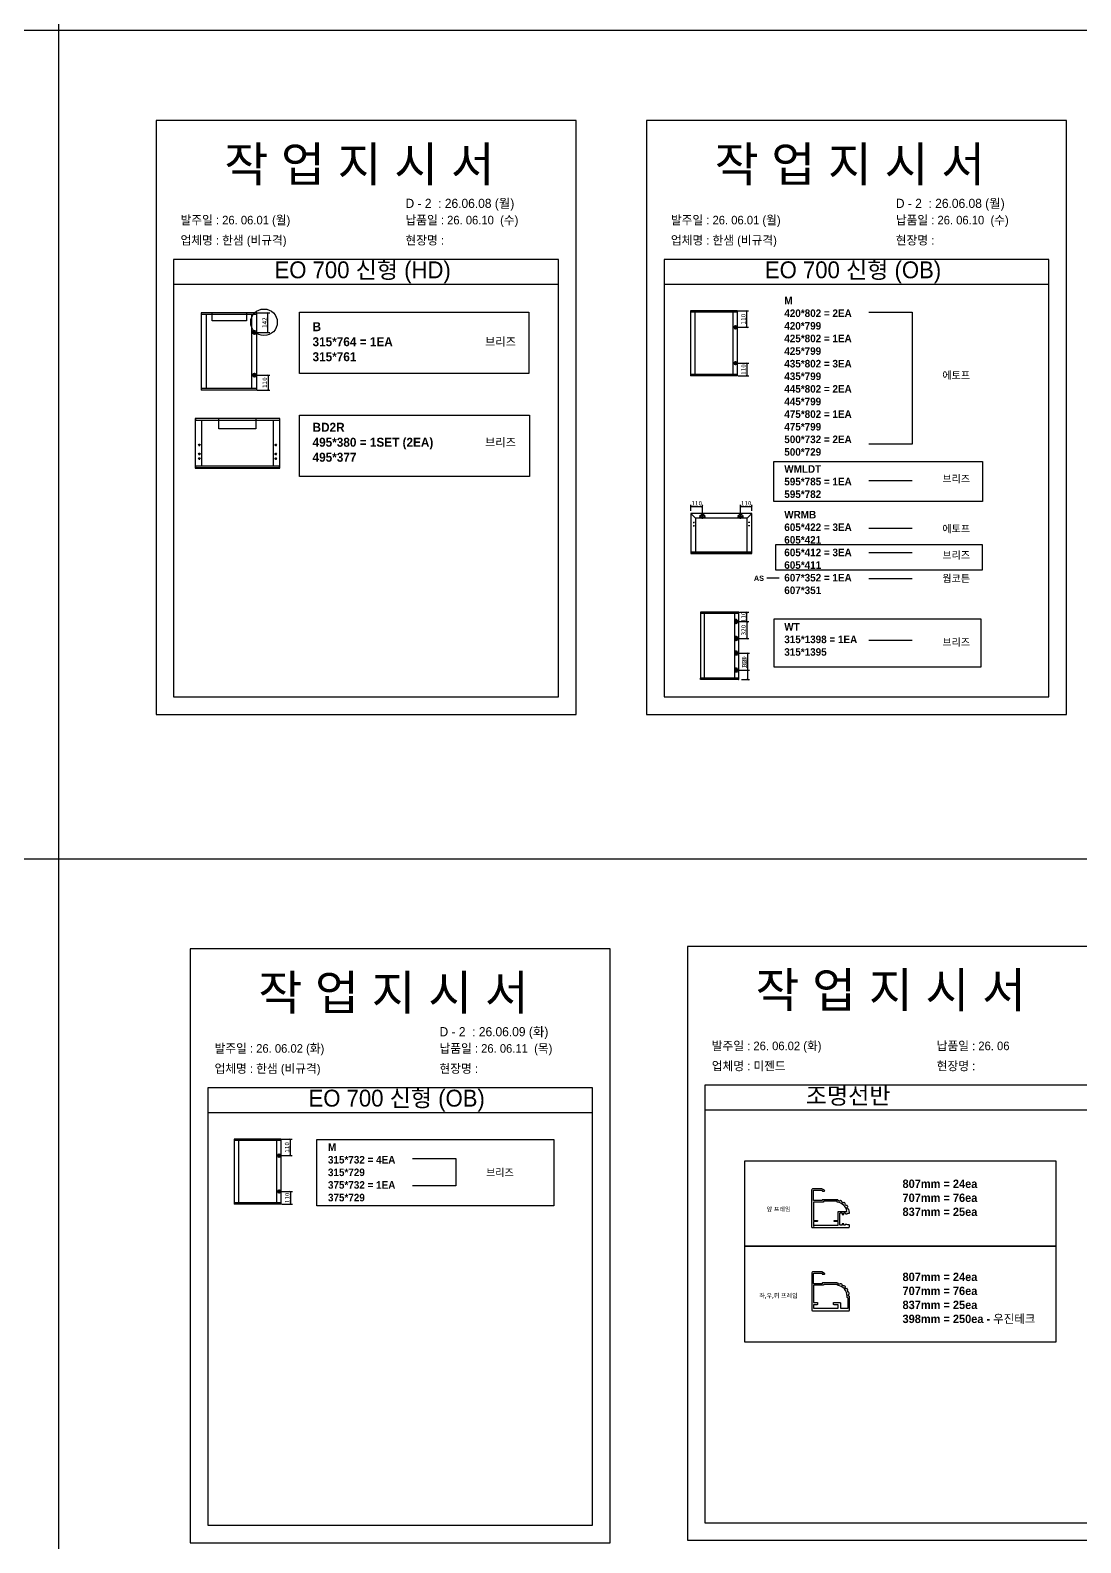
# Model space of a CAD drawing. Header units: millimetres. Extents: x -44117 to 256353, y -2095463 to 65325.
# Drawn here: x 110143 to 115930, y -982800 to -974466 of the extents above; entities that cross this region are included whole.
import ezdxf

# ---------------------------------------------------------------- set-up
doc = ezdxf.new("R2010")
doc.units = ezdxf.units.MM
doc.header["$LTSCALE"] = 10
doc.layers.add('Layer1', color=7, linetype='Continuous', lineweight=70)
doc.styles.add('MtX_Gulim', font='')
doc.styles.get('MtX_Gulim').set_extended_font_data('Gulim', bold=True)
doc.dimstyles.new('ISO-25', dxfattribs={"dimtxt": 2.5, "dimasz": 2.5, "dimexe": 1, "dimexo": 1, "dimtad": 1, "dimtxsty": 'Standard', "dimblk": 'ARCHTICK', "dimcen": 2.5, "dimadec": 0, "dimazin": 0, "dimtfac": 1, "dimtmove": 0, "dimatfit": 3, "dimfxl": 0, "dimarcsym": 0})

# ---------------------------------------------------------------- blocks, each defined once
blk = doc.blocks.new('_ArchTick')
at = {"color": 0, "linetype": 'ByBlock', "const_width": 0.15}
blk.add_lwpolyline([(-0.5, -0.5), (0.5, 0.5)], dxfattribs=at)
blk = doc.blocks.new('*D6670')
at = {"color": 0, "lineweight": -2}
for p, q in [((111392.7, -976022.8), (111462, -976022.8)), ((111452, -976131.1), (111452, -976022.8)), ((111392.7, -976131.1), (111462, -976131.1))]:
    blk.add_line(p, q, dxfattribs=at)
at = {"layer": 'Defpoints', "color": 0}
for p in [(111377.7, -976022.8), (111452, -976022.8), (111377.7, -976131.1)]:
    blk.add_point(p, dxfattribs=at)
at = {"color": 0, "lineweight": -2, "xscale": 10, "yscale": 10, "zscale": 10}
for p, rotation in [((111452, -976022.8), 90), ((111452, -976131.1), 270)]:
    blk.add_blockref('_ArchTick', p, dxfattribs=dict(at, rotation=rotation))
at = {"color": 0, "insert": (111433.2, -976077), "char_height": 25, "attachment_point": 5, "rotation": 90}
blk.add_mtext('142', dxfattribs=at)
blk = doc.blocks.new('*D6671')
at = {"color": 0, "lineweight": -2}
for p, q in [((111392.7, -976366), (111463.2, -976366)), ((111453.2, -976366), (111453.2, -976449.3)), ((111392.7, -976449.3), (111463.2, -976449.3))]:
    blk.add_line(p, q, dxfattribs=at)
at = {"layer": 'Defpoints', "color": 0}
for p in [(111377.7, -976366), (111377.7, -976449.3), (111453.2, -976449.3)]:
    blk.add_point(p, dxfattribs=at)
at = {"color": 0, "lineweight": -2, "xscale": 10, "yscale": 10, "zscale": 10}
for p, rotation in [((111453.2, -976366), 90), ((111453.2, -976449.3), 270)]:
    blk.add_blockref('_ArchTick', p, dxfattribs=dict(at, rotation=rotation))
at = {"color": 0, "insert": (111434.4, -976407.6), "char_height": 25, "attachment_point": 5, "rotation": 90}
blk.add_mtext('110', dxfattribs=at)
blk = doc.blocks.new('*D6672')
at = {"color": 0, "lineweight": -2}
for p, q in [((114042.7, -976011.9), (114100.1, -976011.9)), ((114090.1, -976103), (114090.1, -976011.9)), ((114042.7, -976103), (114100.1, -976103))]:
    blk.add_line(p, q, dxfattribs=at)
at = {"layer": 'Defpoints', "color": 0}
for p in [(114027.7, -976011.9), (114090.1, -976011.9), (114027.7, -976103)]:
    blk.add_point(p, dxfattribs=at)
at = {"color": 0, "lineweight": -2, "xscale": 10, "yscale": 10, "zscale": 10}
for p, rotation in [((114090.1, -976011.9), 90), ((114090.1, -976103), 270)]:
    blk.add_blockref('_ArchTick', p, dxfattribs=dict(at, rotation=rotation))
at = {"color": 0, "insert": (114071.3, -976057.4), "char_height": 25, "attachment_point": 5, "rotation": 90}
blk.add_mtext('110', dxfattribs=at)
blk = doc.blocks.new('*D6673')
at = {"color": 0, "lineweight": -2}
for p, q in [((114042.7, -976300.4), (114101.1, -976300.4)), ((114091.1, -976300.4), (114091.1, -976370.4)), ((114042.7, -976370.4), (114101.1, -976370.4))]:
    blk.add_line(p, q, dxfattribs=at)
at = {"layer": 'Defpoints', "color": 0}
for p in [(114027.7, -976300.4), (114027.7, -976370.4), (114091.1, -976370.4)]:
    blk.add_point(p, dxfattribs=at)
at = {"color": 0, "lineweight": -2, "xscale": 10, "yscale": 10, "zscale": 10}
for p, rotation in [((114091.1, -976300.4), 90), ((114091.1, -976370.4), 270)]:
    blk.add_blockref('_ArchTick', p, dxfattribs=dict(at, rotation=rotation))
at = {"color": 0, "insert": (114072.3, -976335.4), "char_height": 25, "attachment_point": 5, "rotation": 90}
blk.add_mtext('110', dxfattribs=at)
blk = doc.blocks.new('*D6674')
at = {"color": 0, "lineweight": -2}
for p, q in [((113782.8, -977114.5), (113782.8, -977081)), ((113782.8, -977091), (113845.6, -977091)), ((113845.6, -977126.9), (113845.6, -977081))]:
    blk.add_line(p, q, dxfattribs=at)
at = {"layer": 'Defpoints', "color": 0}
for p in [(113845.6, -977091), (113782.8, -977129.5), (113845.6, -977141.9)]:
    blk.add_point(p, dxfattribs=at)
at = {"color": 0, "lineweight": -2, "xscale": 10, "yscale": 10, "zscale": 10, "rotation": 180}
blk.add_blockref('_ArchTick', (113782.8, -977091), dxfattribs=at)
at = {"color": 0, "lineweight": -2, "xscale": 10, "yscale": 10, "zscale": 10}
blk.add_blockref('_ArchTick', (113845.6, -977091), dxfattribs=at)
at = {"color": 0, "insert": (113814.2, -977072.2), "char_height": 25, "attachment_point": 5}
blk.add_mtext('110', dxfattribs=at)
blk = doc.blocks.new('*D6675')
at = {"color": 0, "lineweight": -2}
for p, q in [((114055.6, -977126.9), (114055.6, -977081)), ((114055.6, -977091), (114118.4, -977091)), ((114118.4, -977114.5), (114118.4, -977081))]:
    blk.add_line(p, q, dxfattribs=at)
at = {"layer": 'Defpoints', "color": 0}
for p in [(114118.4, -977091), (114055.6, -977141.9), (114118.4, -977129.5)]:
    blk.add_point(p, dxfattribs=at)
at = {"color": 0, "lineweight": -2, "xscale": 10, "yscale": 10, "zscale": 10, "rotation": 180}
blk.add_blockref('_ArchTick', (114055.6, -977091), dxfattribs=at)
at = {"color": 0, "lineweight": -2, "xscale": 10, "yscale": 10, "zscale": 10}
blk.add_blockref('_ArchTick', (114118.4, -977091), dxfattribs=at)
at = {"color": 0, "insert": (114087, -977072.2), "char_height": 25, "attachment_point": 5}
blk.add_mtext('110', dxfattribs=at)
blk = doc.blocks.new('*D6676')
at = {"color": 0, "lineweight": -2}
for p, q in [((114050.2, -977672.8), (114101.2, -977672.8)), ((114091.2, -977724.3), (114091.2, -977672.8)), ((114050.2, -977724.3), (114101.2, -977724.3))]:
    blk.add_line(p, q, dxfattribs=at)
at = {"layer": 'Defpoints', "color": 0}
for p in [(114035.2, -977672.8), (114091.2, -977672.8), (114035.2, -977724.3)]:
    blk.add_point(p, dxfattribs=at)
at = {"color": 0, "lineweight": -2, "xscale": 10, "yscale": 10, "zscale": 10}
for p, rotation in [((114091.2, -977672.8), 90), ((114091.2, -977724.3), 270)]:
    blk.add_blockref('_ArchTick', p, dxfattribs=dict(at, rotation=rotation))
at = {"color": 0, "insert": (114072.4, -977698.5), "char_height": 25, "attachment_point": 5, "rotation": 90}
blk.add_mtext('110', dxfattribs=at)
blk = doc.blocks.new('*D6677')
at = {"color": 0, "lineweight": -2}
for p, q in [((114095.2, -977991.8), (114095.2, -977923.5)), ((114050.2, -977991.8), (114105.2, -977991.8)), ((114095.2, -978043.9), (114095.2, -977991.8)), ((114060.5, -978043.9), (114105.2, -978043.9))]:
    blk.add_line(p, q, dxfattribs=at)
at = {"layer": 'Defpoints', "color": 0}
for p in [(114035.2, -977991.8), (114095.2, -977991.8), (114045.5, -978043.9)]:
    blk.add_point(p, dxfattribs=at)
at = {"color": 0, "lineweight": -2, "xscale": 10, "yscale": 10, "zscale": 10}
for p, rotation in [((114095.2, -977991.8), 90), ((114095.2, -978043.9), 270)]:
    blk.add_blockref('_ArchTick', p, dxfattribs=dict(at, rotation=rotation))
at = {"color": 0, "insert": (114076.5, -977952.6), "char_height": 25, "attachment_point": 5, "rotation": 90}
blk.add_mtext('110', dxfattribs=at)
blk = doc.blocks.new('*D6678')
at = {"color": 0, "lineweight": -2}
for p, q in [((114050.2, -977898.2), (114105.2, -977898.2)), ((114095.2, -977991.8), (114095.2, -977898.2)), ((114050.2, -977991.8), (114105.2, -977991.8))]:
    blk.add_line(p, q, dxfattribs=at)
at = {"layer": 'Defpoints', "color": 0}
for p in [(114035.2, -977898.2), (114095.2, -977898.2), (114035.2, -977991.8)]:
    blk.add_point(p, dxfattribs=at)
at = {"color": 0, "lineweight": -2, "xscale": 10, "yscale": 10, "zscale": 10}
for p, rotation in [((114095.2, -977898.2), 90), ((114095.2, -977991.8), 270)]:
    blk.add_blockref('_ArchTick', p, dxfattribs=dict(at, rotation=rotation))
at = {"color": 0, "insert": (114076.5, -977945), "char_height": 25, "attachment_point": 5, "rotation": 90}
blk.add_mtext('320', dxfattribs=at)
blk = doc.blocks.new('*D6679')
at = {"color": 0, "lineweight": -2}
for p, q in [((114050.2, -977724.3), (114101.2, -977724.3)), ((114091.2, -977724.3), (114091.2, -977817.9)), ((114050.2, -977817.9), (114101.2, -977817.9))]:
    blk.add_line(p, q, dxfattribs=at)
at = {"layer": 'Defpoints', "color": 0}
for p in [(114035.2, -977724.3), (114035.2, -977817.9), (114091.2, -977817.9)]:
    blk.add_point(p, dxfattribs=at)
at = {"color": 0, "lineweight": -2, "xscale": 10, "yscale": 10, "zscale": 10}
for p, rotation in [((114091.2, -977724.3), 90), ((114091.2, -977817.9), 270)]:
    blk.add_blockref('_ArchTick', p, dxfattribs=dict(at, rotation=rotation))
at = {"color": 0, "insert": (114072.4, -977771.1), "char_height": 25, "attachment_point": 5, "rotation": 90}
blk.add_mtext('320', dxfattribs=at)
blk = doc.blocks.new('*D6742')
at = {"color": 0, "lineweight": -2}
for p, q in [((111528.6, -980575.8), (111586, -980575.8)), ((111576, -980666.9), (111576, -980575.8)), ((111528.6, -980666.9), (111586, -980666.9))]:
    blk.add_line(p, q, dxfattribs=at)
at = {"layer": 'Defpoints', "color": 0}
for p in [(111513.6, -980575.8), (111576, -980575.8), (111513.6, -980666.9)]:
    blk.add_point(p, dxfattribs=at)
at = {"color": 0, "lineweight": -2, "xscale": 10, "yscale": 10, "zscale": 10}
for p, rotation in [((111576, -980575.8), 90), ((111576, -980666.9), 270)]:
    blk.add_blockref('_ArchTick', p, dxfattribs=dict(at, rotation=rotation))
at = {"color": 0, "insert": (111557.3, -980621.3), "char_height": 25, "attachment_point": 5, "rotation": 90}
blk.add_mtext('110', dxfattribs=at)
blk = doc.blocks.new('*D6743')
at = {"color": 0, "lineweight": -2}
for p, q in [((111528.6, -980864.3), (111587, -980864.3)), ((111528.6, -980934.3), (111587, -980934.3)), ((111577, -980864.3), (111577, -980934.3))]:
    blk.add_line(p, q, dxfattribs=at)
at = {"layer": 'Defpoints', "color": 0}
for p in [(111513.6, -980864.3), (111513.6, -980934.3), (111577, -980934.3)]:
    blk.add_point(p, dxfattribs=at)
at = {"color": 0, "lineweight": -2, "xscale": 10, "yscale": 10, "zscale": 10}
for p, rotation in [((111577, -980864.3), 90), ((111577, -980934.3), 270)]:
    blk.add_blockref('_ArchTick', p, dxfattribs=dict(at, rotation=rotation))
at = {"color": 0, "insert": (111558.3, -980899.3), "char_height": 25, "attachment_point": 5, "rotation": 90}
blk.add_mtext('110', dxfattribs=at)

msp = doc.modelspace()

# ---------------------------------------------------------------- linework, layer by layer
at = {"color": 1}
for p, q in [((104302.82932, -974466.17739), (196571.97618, -974466.17739)), ((104302.82932, -974466.17739), (196571.97618, -974466.17739)), ((104302.82932, -974466.17739), (196571.97618, -974466.17739)), ((104302.82932, -974466.17739), (196571.97618, -974466.17739)), ((104302.82932, -974466.17739), (196571.97618, -974466.17739)), ((104302.82932, -974466.17739), (196571.97618, -974466.17739)), ((104302.82932, -974466.17739), (196571.97618, -974466.17739)), ((104302.82932, -974466.17739), (196571.97618, -974466.17739)), ((104302.82932, -974466.17739), (196571.97618, -974466.17739)), ((104302.82932, -974466.17739), (196571.97618, -974466.17739)), ((106514.67745, -974466.17739), (198783.82431, -974466.17739)), ((106514.67745, -974466.17739), (198783.82431, -974466.17739)), ((106514.67745, -974466.17739), (198783.82431, -974466.17739)), ((106514.67745, -974466.17739), (198783.82431, -974466.17739)), ((106514.67745, -974466.17739), (198783.82431, -974466.17739)), ((106514.67745, -974466.17739), (198783.82431, -974466.17739)), ((106514.67745, -974466.17739), (198783.82431, -974466.17739)), ((106514.67745, -974466.17739), (198783.82431, -974466.17739)), ((106514.67745, -974466.17739), (198783.82431, -974466.17739)), ((106514.67745, -974466.17739), (198783.82431, -974466.17739)), ((114269.33787, -977484.5912), (114200.76277, -977484.5912)), ((104302.82932, -979031.68508), (196571.97618, -979031.68508)), ((104302.82932, -979031.68508), (196571.97618, -979031.68508)), ((104302.82932, -979031.68508), (196571.97618, -979031.68508)), ((104302.82932, -979031.68508), (196571.97618, -979031.68508)), ((104302.82932, -979031.68508), (196571.97618, -979031.68508)), ((104302.82932, -979031.68508), (196571.97618, -979031.68508)), ((104302.82932, -979031.68508), (196571.97618, -979031.68508)), ((104302.82932, -979031.68508), (196571.97618, -979031.68508)), ((104302.82932, -979031.68508), (196571.97618, -979031.68508)), ((104302.82932, -979031.68508), (196571.97618, -979031.68508)), ((106514.67745, -979031.68508), (198783.82431, -979031.68508)), ((106514.67745, -979031.68508), (198783.82431, -979031.68508)), ((106514.67745, -979031.68508), (198783.82431, -979031.68508)), ((106514.67745, -979031.68508), (198783.82431, -979031.68508)), ((106514.67745, -979031.68508), (198783.82431, -979031.68508)), ((106514.67745, -979031.68508), (198783.82431, -979031.68508)), ((106514.67745, -979031.68508), (198783.82431, -979031.68508)), ((106514.67745, -979031.68508), (198783.82431, -979031.68508)), ((106514.67745, -979031.68508), (198783.82431, -979031.68508)), ((106514.67745, -979031.68508), (198783.82431, -979031.68508))]:
    msp.add_line(p, q, dxfattribs=at)
for p, q in [((113053.25381, -975728.60859), (110932.77931, -975728.60859)), ((115754.71979, -975728.60859), (113634.24529, -975728.60859)), ((113053.25381, -975866.30174), (110932.77931, -975866.30174)), ((115754.71979, -975866.30174), (113634.24529, -975866.30174)), ((113780.69482, -976012.17926), (113780.69482, -976370.16263)), ((114038.80104, -976012.64284), (113780.69482, -976012.64284)), ((114038.5435, -976011.92172), (113780.95236, -976011.92172)), ((114037.51333, -976019.64798), (114037.51333, -976011.92172)), ((114038.80104, -976370.16263), (114038.80104, -976012.17926)), ((111083.95886, -976023.13128), (111083.95886, -976448.96134)), ((111390.98258, -976023.68272), (111083.95886, -976023.68272)), ((111390.98258, -976032.01551), (111083.95886, -976032.01551)), ((111390.67622, -976022.82493), (111084.26521, -976022.82493)), ((111111.22424, -976031.4028), (111111.22424, -976440.07713)), ((111363.41085, -976440.07713), (111363.41085, -976032.01551)), ((111389.45081, -976032.01551), (111389.45081, -976022.82493)), ((111390.98258, -976448.96134), (111390.98258, -976023.13128)), ((114038.80104, -976019.64798), (113780.69482, -976019.64798)), ((113803.61606, -976019.13289), (113803.61606, -976362.69392)), ((114015.62226, -976362.69392), (114015.62226, -976019.64798)), ((114038.80104, -976362.69392), (113780.69482, -976362.69392)), ((114038.80104, -976369.69907), (113780.69482, -976369.69907)), ((114038.5435, -976370.42018), (113780.95236, -976370.42018)), ((113781.98253, -976370.42018), (113781.98253, -976362.69392)), ((114037.51333, -976362.69392), (114037.51333, -976370.42018)), ((111390.98258, -976440.07713), (111083.95886, -976440.07713)), ((111390.98258, -976448.40992), (111083.95886, -976448.40992)), ((111390.67622, -976449.26771), (111084.26521, -976449.26771)), ((111085.49062, -976449.26771), (111085.49062, -976440.07713)), ((111389.45081, -976440.07713), (111389.45081, -976449.26771)), ((111051.82429, -976605.4677), (111051.82429, -976878.663)), ((111517.58705, -976606.17222), (111051.82429, -976606.17222)), ((111517.58705, -976616.81822), (111051.82429, -976616.81822)), ((111517.19565, -976605.07631), (111052.21569, -976605.07631)), ((111053.78127, -976605.07631), (111053.78127, -976616.81822)), ((111087.05004, -976616.81822), (111087.05004, -976867.31248)), ((111482.36129, -976867.31248), (111482.36129, -976616.81822)), ((111515.63006, -976605.07631), (111515.63006, -976616.81822)), ((111517.58705, -976878.663), (111517.58705, -976605.4677)), ((111080.59199, -976750.67609), (111067.67588, -976750.67609)), ((111074.13393, -976744.21803), (111074.13393, -976757.13414)), ((111488.81935, -976750.67609), (111501.73546, -976750.67609)), ((111495.2774, -976744.21803), (111495.2774, -976757.13414)), ((111080.59199, -976800.77494), (111067.67588, -976800.77494)), ((111080.59199, -976825.82437), (111067.67588, -976825.82437)), ((111074.13393, -976794.31688), (111074.13393, -976807.23299)), ((111074.13393, -976819.36631), (111074.13393, -976832.28242)), ((111488.81935, -976800.77494), (111501.73546, -976800.77494)), ((111488.81935, -976825.82437), (111501.73546, -976825.82437)), ((111495.2774, -976794.31688), (111495.2774, -976807.23299)), ((111495.2774, -976819.36631), (111495.2774, -976832.28242)), ((111517.58705, -976867.31248), (111051.82429, -976867.31248)), ((111517.58705, -976877.95849), (111051.82429, -976877.95849)), ((111052.21569, -976879.0544), (111517.19565, -976879.0544)), ((111053.78127, -976867.31248), (111053.78127, -976879.0544)), ((111515.63006, -976879.0544), (111515.63006, -976867.31248)), ((113782.50719, -977129.5168), (113782.50719, -977348.02494)), ((113808.16316, -977155.17277), (113782.59162, -977129.31297)), ((114118.427, -977129.22854), (113782.79546, -977129.22854)), ((113795.47932, -977177.65778), (113801.2447, -977177.65778)), ((113798.36201, -977174.77509), (113798.36201, -977180.54047)), ((113808.16316, -977155.17277), (113808.16316, -977340.24167)), ((114093.0593, -977155.17277), (113808.16316, -977155.17277)), ((113861.36191, -977141.91238), (113829.91445, -977141.91238)), ((113834.97221, -977147.67777), (113830.3599, -977147.67777)), ((113832.66606, -977145.37162), (113832.66606, -977149.98393)), ((113845.63818, -977157.63612), (113845.63818, -977126.18865)), ((113860.91645, -977147.67777), (113856.30414, -977147.67777)), ((113858.6103, -977145.37162), (113858.6103, -977149.98393)), ((114039.86056, -977141.91238), (114071.30803, -977141.91238)), ((114044.91834, -977147.67777), (114040.30603, -977147.67777)), ((114042.61218, -977145.37162), (114042.61218, -977149.98393)), ((114055.5843, -977157.63612), (114055.5843, -977126.18865)), ((114070.86257, -977147.67777), (114066.25026, -977147.67777)), ((114068.55642, -977145.37162), (114068.55642, -977149.98393)), ((114093.0593, -977155.17277), (114118.63084, -977129.31297)), ((114093.0593, -977339.66513), (114093.0593, -977155.17277)), ((114105.74316, -977177.65778), (114099.97777, -977177.65778)), ((114102.86046, -977174.77509), (114102.86046, -977180.54047)), ((114118.71527, -977348.02494), (114118.71527, -977129.5168)), ((113795.47932, -977196.10701), (113801.2447, -977196.10701)), ((113798.36201, -977193.22432), (113798.36201, -977198.98971)), ((114105.74316, -977196.10701), (114099.97777, -977196.10701)), ((114102.86046, -977193.22432), (114102.86046, -977198.98971)), ((113782.50719, -977339.66513), (114118.71527, -977339.66513)), ((113782.50719, -977347.50605), (114118.427, -977347.50605)), ((113782.79546, -977348.31321), (114118.427, -977348.31321)), ((113783.94854, -977339.66513), (113783.94854, -977348.31321)), ((114117.27392, -977348.31321), (114117.27392, -977339.66513)), ((113834.65558, -977672.37842), (113834.65558, -978043.70807)), ((114045.58818, -977672.80503), (113834.65558, -977672.80503)), ((114045.58818, -977679.25151), (113834.65558, -977679.25151)), ((114045.35118, -977672.14142), (113834.89258, -977672.14142)), ((113835.8406, -977672.14142), (113835.8406, -977679.25151)), ((113855.74884, -977678.7775), (113855.74884, -978036.835)), ((114024.25792, -978036.835), (114024.25792, -977679.25151)), ((114044.40316, -977679.25151), (114044.40316, -977672.14142)), ((114045.58818, -978043.70807), (114045.58818, -977672.37842)), ((114022.23266, -977724.28206), (114048.08744, -977724.28206)), ((114032.79002, -977713.61693), (114028.99797, -977713.61693)), ((114032.79002, -977734.94719), (114028.99797, -977734.94719)), ((114030.894, -977711.72091), (114030.894, -977715.51295)), ((114030.894, -977733.05117), (114030.894, -977736.84322)), ((114035.16005, -977737.20946), (114035.16005, -977711.35467)), ((114022.23266, -977817.89822), (114048.08744, -977817.89822)), ((114032.79002, -977807.23308), (114028.99797, -977807.23308)), ((114032.79002, -977828.56335), (114028.99797, -977828.56335)), ((114030.894, -977805.33706), (114030.894, -977809.12911)), ((114030.894, -977826.66732), (114030.894, -977830.45937)), ((114035.16005, -977804.97083), (114035.16005, -977830.82561)), ((114022.23266, -977898.18829), (114048.08744, -977898.18829)), ((114032.79002, -977887.52315), (114028.99797, -977887.52315)), ((114032.79002, -977908.85341), (114028.99797, -977908.85341)), ((114030.894, -977885.62712), (114030.894, -977889.41917)), ((114030.894, -977906.95739), (114030.894, -977910.74943)), ((114035.16005, -977885.26089), (114035.16005, -977911.11568)), ((114022.23266, -977991.80443), (114048.08744, -977991.80443)), ((114032.79002, -977981.13929), (114028.99797, -977981.13929)), ((114032.79002, -978002.46955), (114028.99797, -978002.46955)), ((114030.894, -977979.24327), (114030.894, -977983.03531)), ((114030.894, -978000.57353), (114030.894, -978004.36558)), ((114035.16005, -977978.87703), (114035.16005, -978004.73182)), ((114045.58818, -978036.835), (113834.65558, -978036.835)), ((114045.58818, -978043.28148), (113834.65558, -978043.28148)), ((114045.35118, -978043.94508), (113834.89258, -978043.94508)), ((113835.8406, -978043.94508), (113835.8406, -978036.835)), ((114044.40316, -978036.835), (114044.40316, -978043.94508)), ((113240.6768, -980292.50803), (111120.2023, -980292.50803)), ((115979.83604, -980278.48325), (113859.36154, -980278.48325)), ((113240.6768, -980430.20118), (111120.2023, -980430.20118)), ((115979.83604, -980416.1764), (113859.36154, -980416.1764)), ((111266.65183, -980576.0787), (111266.65183, -980934.06207)), ((111524.75805, -980576.54228), (111266.65183, -980576.54228)), ((111524.75805, -980583.54742), (111266.65183, -980583.54742)), ((111524.5005, -980575.82116), (111266.90937, -980575.82116)), ((111289.57307, -980583.03233), (111289.57307, -980926.59337)), ((111501.57927, -980926.59337), (111501.57927, -980583.54742)), ((111523.47034, -980583.54742), (111523.47034, -980575.82116)), ((111524.75805, -980934.06207), (111524.75805, -980576.0787)), ((111524.75805, -980926.59337), (111266.65183, -980926.59337)), ((111524.75805, -980933.59851), (111266.65183, -980933.59851)), ((111524.5005, -980934.31963), (111266.90937, -980934.31963)), ((111267.93954, -980934.31963), (111267.93954, -980926.59337)), ((111523.47034, -980926.59337), (111523.47034, -980934.31963))]:
    msp.add_line(p, q)
for p in [(110300.49669, 21924.9366), (110300.49669, 14161.07811), (110300.49669, 18584.38997), (110300.49669, 10820.53148), (110300.49669, 18627.87121), (110300.49669, 10864.01272), (110300.49669, 15287.32457), (110300.49669, 7523.46608), (110300.49669, 3746.75115), (110300.49669, 21924.9366), (110300.49669, 14161.07811), (110300.49669, 18584.38997), (110300.49669, 10820.53148), (110300.49669, 18627.87121), (110300.49669, 10864.01272), (110300.49669, 15287.32457), (110300.49669, 7523.46608), (110300.49669, 3746.75115), (110300.49669, 21924.9366), (110300.49669, 14161.07811), (110300.49669, 18584.38997), (110300.49669, 10820.53148), (110300.49669, 18627.87121), (110300.49669, 10864.01272), (110300.49669, 15287.32457), (110300.49669, 7523.46608), (110300.49669, 3746.75115), (110300.49669, 21924.9366), (110300.49669, 14161.07811), (110300.49669, 18584.38997), (110300.49669, 10820.53148), (110300.49669, 18627.87121), (110300.49669, 10864.01272), (110300.49669, 15287.32457), (110300.49669, 7523.46608), (110300.49669, 3746.75115), (110300.49669, 21924.9366), (110300.49669, 14161.07811), (110300.49669, 18584.38997), (110300.49669, 10820.53148), (110300.49669, 18627.87121), (110300.49669, 10864.01272), (110300.49669, 15287.32457), (110300.49669, 7523.46608), (110300.49669, 3746.75115), (110300.49669, 21924.9366), (110300.49669, 14161.07811), (110300.49669, 18584.38997), (110300.49669, 10820.53148), (110300.49669, 18627.87121), (110300.49669, 10864.01272), (110300.49669, 15287.32457), (110300.49669, 7523.46608), (110300.49669, 3746.75115), (110300.49669, 21924.9366), (110300.49669, 14161.07811), (110300.49669, 18584.38997), (110300.49669, 10820.53148), (110300.49669, 18627.87121), (110300.49669, 10864.01272), (110300.49669, 15287.32457), (110300.49669, 7523.46608), (110300.49669, 3746.75115), (110300.49669, 21924.9366), (110300.49669, 14161.07811), (110300.49669, 18584.38997), (110300.49669, 10820.53148), (110300.49669, 18627.87121), (110300.49669, 10864.01272), (110300.49669, 15287.32457), (110300.49669, 7523.46608), (110300.49669, 3746.75115), (110300.49669, 21924.9366), (110300.49669, 14161.07811), (110300.49669, 18584.38997), (110300.49669, 10820.53148), (110300.49669, 18627.87121), (110300.49669, 10864.01272), (110300.49669, 15287.32457), (110300.49669, 7523.46608), (110300.49669, 3746.75115), (110300.49669, 21924.9366), (110300.49669, 14161.07811), (110300.49669, 18584.38997), (110300.49669, 10820.53148), (110300.49669, 18627.87121), (110300.49669, 10864.01272), (110300.49669, 15287.32457), (110300.49669, 7523.46608), (110300.49669, 3746.75115), (110300.49669, 12702.87182), (110300.49669, 4939.01333), (110300.49669, 9362.32519), (110300.49669, 1598.4667), (110300.49669, 9405.80642), (110300.49669, 1641.94794), (110300.49669, 6065.25979), (110300.49669, -1698.5987), (110300.49669, -5475.31363), (110300.49669, 12702.87182), (110300.49669, 4939.01333), (110300.49669, 9362.32519), (110300.49669, 1598.4667), (110300.49669, 9405.80642), (110300.49669, 1641.94794), (110300.49669, 6065.25979), (110300.49669, -1698.5987), (110300.49669, -5475.31363), (110300.49669, 12702.87182), (110300.49669, 4939.01333), (110300.49669, 9362.32519), (110300.49669, 1598.4667), (110300.49669, 9405.80642), (110300.49669, 1641.94794), (110300.49669, 6065.25979), (110300.49669, -1698.5987), (110300.49669, -5475.31363), (110300.49669, 12702.87182), (110300.49669, 4939.01333), (110300.49669, 9362.32519), (110300.49669, 1598.4667), (110300.49669, 9405.80642), (110300.49669, 1641.94794), (110300.49669, 6065.25979), (110300.49669, -1698.5987), (110300.49669, -5475.31363), (110300.49669, 12702.87182), (110300.49669, 4939.01333), (110300.49669, 9362.32519), (110300.49669, 1598.4667), (110300.49669, 9405.80642), (110300.49669, 1641.94794), (110300.49669, 6065.25979), (110300.49669, -1698.5987), (110300.49669, -5475.31363)]:
    msp.add_xline(p, (0, 1), dxfattribs=at)
for points in [[(110836.39411, -978235.76714), (113149.63901, -978235.76714), (113149.63901, -974964.17792), (110836.39411, -974964.17792)], [(113537.86009, -978235.76714), (115851.10499, -978235.76714), (115851.10499, -974964.17792), (113537.86009, -974964.17792)], [(111625.57682, -976018.88516), (112889.85223, -976018.88516), (112889.85223, -976358.02019), (111625.57682, -976358.02019)], [(111625.57682, -976587.43505), (112892.34587, -976587.43505), (112892.34587, -976924.07644), (111625.57682, -976924.07644)], [(114239.09068, -976842.07952), (115388.75389, -976842.07952), (115388.75389, -977061.8028), (114239.09068, -977061.8028)], [(114250.18781, -977299.28149), (115386.53447, -977299.28149), (115386.53447, -977440.66028), (114250.18781, -977440.66028)], [(114241.3101, -977708.74592), (115379.87619, -977708.74592), (115379.87619, -977975.07716), (114241.3101, -977975.07716)], [(113762.97634, -982785.64179), (116076.22124, -982785.64179), (116076.22124, -979514.05258), (113762.97634, -979514.05258)], [(111023.8171, -982799.66658), (113337.062, -982799.66658), (113337.062, -979528.07736), (111023.8171, -979528.07736)], [(111722.13732, -980577.03764), (113027.81455, -980577.03764), (113027.81455, -980942.62727), (111722.13732, -980942.62727)], [(114079.00316, -980694.5869), (115793.48745, -980694.5869), (115793.48745, -981165.15812), (114079.00316, -981165.15812)], [(114079.00316, -981165.15812), (115793.48745, -981165.15812), (115793.48745, -981694.09476), (114079.00316, -981694.09476)]]:
    msp.add_lwpolyline(points, close=True)
for points in [[(110932.77931, -975728.60859), (110932.77931, -978139.38194), (113053.25381, -978139.38194), (113053.25381, -975728.60859)], [(113634.24529, -975728.60859), (113634.24529, -978139.38194), (115754.71979, -978139.38194), (115754.71979, -975728.60859)], [(111333.50675, -976022.82493), (111333.50675, -976067.16717), (111144.5356, -976067.16717), (111144.5356, -976022.82493)], [(114763.50664, -976018.6511), (115001.65007, -976018.6511), (115001.65007, -976746.49792), (114763.50664, -976746.49792)], [(111386.38549, -976605.07631), (111386.38549, -976663.01259), (111181.84595, -976663.01259), (111181.84595, -976605.07631)], [(114763.50664, -976947.74589), (115001.65007, -976947.74589)], [(114763.50664, -977209.36825), (115001.65007, -977209.36825)], [(114763.50664, -977343.53357), (115001.65007, -977343.53357)], [(114763.50664, -977487.69712), (115001.65007, -977487.69712)], [(114763.50664, -977825.7952), (115001.65007, -977825.7952)], [(111120.2023, -980292.50803), (111120.2023, -982703.28138), (113240.6768, -982703.28138), (113240.6768, -980292.50803)], [(113859.36154, -980278.48325), (113859.36154, -982689.25659), (115979.83604, -982689.25659), (115979.83604, -980278.48325)], [(112249.46365, -980682.65246), (112487.60708, -980682.65246), (112487.60708, -980833.82083), (112249.46365, -980833.82083)]]:
    msp.add_lwpolyline(points)
for points in [[(114507.38156, -980909.87981, 0.4142135624), (114504.98156, -980912.27981), (114504.98156, -980913.0798, -0.4142135624), (114503.38156, -980914.6798), (114459.38156, -980914.6798, -0.4142135624), (114456.98156, -980912.2798), (114456.98156, -980859.4798, -0.4142135624), (114459.38156, -980857.0798), (114503.38156, -980857.0798, -0.4142135624), (114504.98156, -980858.6798), (114504.98156, -980859.4798, 0.4142135624), (114507.38156, -980861.8798), (114516.98156, -980861.8798, 0.855700792), (114517.71464, -980857.19451), (114502.98631, -980849.0798), (114455.38156, -980849.0798, 0.4142135624), (114447.38156, -980857.0798), (114447.38156, -981059.46681, 0.4142135623), (114451.38156, -981063.46681), (114651.3613, -981063.46681, 0.4142135624), (114655.3613, -981059.46681), (114655.3613, -981049.86681, 0.4142135624), (114653.7613, -981048.26681), (114647.57087, -981048.26681, -0.1357168379), (114646.74884, -981048.03949, 0.1201861936), (114634.97903, -981044.39421, 0.4322308638), (114633.2813, -981045.99122), (114633.2813, -981048.26681, -0.4142135624), (114631.6813, -981049.86681), (114626.5613, -981049.86681, -0.4142135624), (114624.9613, -981048.26681), (114624.9613, -981043.46681, 0.4142135624), (114623.3613, -981041.86681), (114616.9613, -981041.86681, 0.4142135624), (114615.3613, -981043.46681), (114615.3613, -981048.26681, -0.4142135624), (114613.7613, -981049.86681), (114604.9613, -981049.86681, -0.4142135624), (114603.3613, -981048.26681), (114603.3613, -980984.26681, -0.4142135624), (114604.9613, -980982.66681), (114613.7613, -980982.66681, -0.4142135624), (114615.3613, -980984.26681), (114615.3613, -980989.06681, 0.4142135624), (114616.9613, -980990.66681), (114623.3613, -980990.66681, 0.4142135624), (114624.9613, -980989.06681), (114624.9613, -980984.26681, -0.4142135624), (114626.5613, -980982.66681), (114631.6813, -980982.66681, -0.4142135624), (114633.2813, -980984.26681), (114633.2813, -980986.5424, 0.4322308638), (114634.97903, -980988.13941, 0.1201861936), (114646.74884, -980984.49412, -0.1357168379), (114647.57087, -980984.26681), (114653.7613, -980984.26681, 0.4142135624), (114655.3613, -980982.66681), (114655.3613, -980980.55137, 0.0794847645), (114655.28144, -980980.05221, 0.0585310905), (114652.48592, -980963.10856, 0.424123069), (114649.43804, -980961.4903, -0.4043730092), (114646.44016, -980960.02592, 0.022416536), (114644.08056, -980954.32934, -0.4043730092), (114645.16491, -980951.17405, 0.424123069), (114646.17581, -980947.8746, 0.022416536), (114642.72935, -980942.25049, 0.424123069), (114639.33057, -980941.65328, -0.4043730092), (114636.0269, -980941.18697, 0.022416536), (114632.02245, -980936.49836, -0.4043730092), (114632.07869, -980933.16241, 0.4241230691), (114632.02052, -980929.71206, 0.022416536), (114627.0048, -980925.42823, 0.424123069), (114623.58782, -980925.91053, -0.4043730092), (114620.30175, -980926.48793, 0.022416536), (114615.04443, -980923.26624, -0.4043730092), (114614.06705, -980920.07619, 0.4241230691), (114612.94551, -980916.81269, 0.022416536), (114606.8515, -980914.28846, 0.4241230691), (114603.7508, -980915.80306, -0.4043730092), (114600.80399, -980917.36766, 0.022416536), (114594.80842, -980915.92825, -0.4043730092), (114592.8931, -980913.19636, 0.4241230691), (114590.81797, -980910.43916, 0.0308511276), (114581.7613, -980909.87981), (114507.38156, -980909.87981)], [(114452.13622, -981521.6057), (114652.11596, -981521.6057, 0.4142135624), (114656.11596, -981517.6057), (114656.11596, -981444.0187, 0.4142135624), (114653.71596, -981441.6187), (114653.6755, -981441.6187, -0.4043730092), (114651.27686, -981439.2996, 0.022416536), (114650.79309, -981433.15267, -0.4043730092), (114652.79941, -981430.48689, 0.424123069), (114654.78042, -981427.66131, 0.022416536), (114653.24058, -981421.24745, 0.424123069), (114650.1927, -981419.62919, -0.4043730092), (114647.19482, -981418.16482, 0.022416536), (114644.83522, -981412.46824, -0.4043730092), (114645.91958, -981409.31294, 0.424123069), (114646.93047, -981406.01349, 0.022416536), (114643.48401, -981400.38938, 0.424123069), (114640.08524, -981399.79217, -0.4043730092), (114636.78157, -981399.32586, 0.022416536), (114632.77711, -981394.63725, -0.4043730092), (114632.83335, -981391.30131, 0.4241230691), (114632.77519, -981387.85095, 0.022416536), (114627.75946, -981383.56712, 0.424123069), (114624.34249, -981384.04942, -0.4043730092), (114621.05641, -981384.62683, 0.022416536), (114615.79909, -981381.40514, -0.4043730092), (114614.82172, -981378.21509, 0.424123069), (114613.70018, -981374.95158, 0.022416536), (114607.60616, -981372.42736, 0.4241230691), (114604.50547, -981373.94196, -0.4043730092), (114601.55865, -981375.50655, 0.022416536), (114595.56309, -981374.06714, -0.4043730092), (114593.64777, -981371.33525, 0.424123069), (114591.57264, -981368.57805, 0.0308511276), (114582.51596, -981368.0187), (114508.13622, -981368.0187, 0.4142135624), (114505.73622, -981370.4187), (114505.73622, -981371.2187, -0.4142135624), (114504.13622, -981372.8187), (114460.13622, -981372.8187, -0.4142135624), (114457.73622, -981370.4187), (114457.73622, -981317.6187, -0.4142135624), (114460.13622, -981315.2187), (114504.13622, -981315.2187, -0.4142135624), (114505.73622, -981316.8187), (114505.73622, -981317.6187, 0.4142135624), (114508.13622, -981320.0187), (114517.73622, -981320.0187, 0.855700792), (114518.46931, -981315.3334), (114503.74098, -981307.2187), (114456.13622, -981307.2187, 0.4142135624), (114448.13622, -981315.2187), (114448.13622, -981517.6057, 0.4142135623)]]:
    msp.add_lwpolyline(points, format="xyb", close=True)
for points in [[(114469.88995, -981049.86681), (114591.34156, -981049.86681, 0.4142135624), (114593.74156, -981047.46681), (114593.74156, -981032.26681, 0.4142135624), (114591.34156, -981029.86681), (114573.74156, -981029.86681, -0.4142135624), (114571.34156, -981027.46681), (114571.34156, -981025.86681, -0.4142135624), (114573.74156, -981023.46681), (114591.34156, -981023.46681, 0.4142135624), (114593.74156, -981021.06681), (114593.74156, -980976.27981, -0.4142135624), (114596.14156, -980973.87981), (114641.79862, -980973.87981, 0.3294951956), (114588.98156, -980922.67981), (114588.98156, -980922.67981, 0.4142135624), (114584.18156, -980917.87981), (114515.38156, -980917.87981, 0.4142135624), (114512.98156, -980920.27981), (114512.98156, -980921.07981, -0.4142135624), (114511.38156, -980922.67981), (114459.38156, -980922.67981, 0.4142135624), (114456.98156, -980925.07981), (114456.98156, -981021.06681, 0.4142135624), (114459.38156, -981023.46681), (114476.98156, -981023.46681, -0.4142135624), (114479.38156, -981025.86681), (114479.38156, -981027.46681, -0.4142135624), (114476.98156, -981029.86681), (114459.38156, -981029.86681, 0.4142135624), (114456.98156, -981032.26681), (114456.98156, -981052.26681, 0.6516899091), (114460.99888, -981054.04002), (114465.76423, -981049.6936, -0.3444690404), (114468.71184, -981049.46922, 0.1479411349), (114470.04212, -981049.87164)], [(114648.11596, -981481.6057), (114648.11596, -981452.80632, 0.3645795837), (114643.3871, -981448.82966), (114643.3871, -981442.14218, 0.3756973322), (114589.73622, -981380.8187), (114589.73622, -981380.8187, 0.4142135624), (114584.93622, -981376.0187), (114516.13622, -981376.0187, 0.4142135624), (114513.73622, -981378.4187), (114513.73622, -981379.2187, -0.4142135624), (114512.13622, -981380.8187), (114460.13622, -981380.8187, 0.4142135624), (114457.73622, -981383.2187), (114457.73622, -981473.6057, 0.4142135624), (114460.13622, -981476.0057), (114477.73622, -981476.0057, -0.4142135624), (114480.13622, -981478.4057), (114480.13622, -981485.6057, -0.4142135624), (114477.73622, -981488.0057), (114460.13622, -981488.0057, 0.4142135624), (114457.73622, -981490.4057), (114457.73622, -981505.6057, 0.4142135624), (114460.13622, -981508.0057), (114591.33622, -981508.0057, 0.4142135624), (114593.73622, -981505.6057), (114593.73622, -981488.0057), (114570.51622, -981488.0057, -0.4142135624), (114568.11622, -981485.6057), (114568.11622, -981478.4057, -0.4142135624), (114570.51622, -981476.0057), (114603.33622, -981476.0057, -0.4142135624), (114605.73622, -981478.4057), (114605.73622, -981505.6057, 0.4142135624), (114608.13622, -981508.0057), (114640.15328, -981508.0057), (114645.71596, -981508.0057, 0.4142135624), (114648.11596, -981505.6057), (114648.11596, -981452.80632)]]:
    msp.add_lwpolyline(points, format="xyb")
msp.add_circle((111430.51589, -976075.32808), 73.25067, dxfattribs=at)
for centre, radius in [((111074.13393, -976750.67609), 3.91397), ((111495.2774, -976750.67609), 3.91397), ((111074.13393, -976800.77494), 3.91397), ((111074.13393, -976825.82437), 3.91397), ((111495.2774, -976800.77494), 3.91397), ((111495.2774, -976825.82437), 3.91397), ((113798.36201, -977177.65778), 0.86481), ((113832.66606, -977147.67777), 0.92246), ((113845.63818, -977141.91238), 10.08943), ((113858.6103, -977147.67777), 0.92246), ((114042.61218, -977147.67777), 0.92246), ((114055.5843, -977141.91238), 10.08943), ((114068.55642, -977147.67777), 0.92246), ((114102.86046, -977177.65778), 0.86481), ((113798.36201, -977196.10701), 0.86481), ((114102.86046, -977196.10701), 0.86481), ((114035.16005, -977724.28206), 8.2951), ((114030.894, -977713.61693), 0.75841), ((114030.894, -977734.94719), 0.75841), ((114035.16005, -977817.89822), 8.2951), ((114030.894, -977807.23308), 0.75841), ((114030.894, -977828.56335), 0.75841), ((114035.16005, -977898.18829), 8.2951), ((114030.894, -977887.52315), 0.75841), ((114030.894, -977908.85341), 0.75841), ((114035.16005, -977991.80443), 8.2951), ((114030.894, -977981.13929), 0.75841), ((114030.894, -978002.46955), 0.75841)]:
    msp.add_circle(centre, radius)
for centre, radius, start, end in [((114038.5435, -976012.17926), 0.25754, 0, 90), ((111390.67622, -976023.13128), 0.30635, 0, 90), ((113780.95236, -976370.16264), 0.25754, 180, 270), ((114038.5435, -976370.16264), 0.25754, 270, 0), ((111084.26521, -976448.96136), 0.30635, 180, 270), ((111390.67622, -976448.96136), 0.30635, 270, 0), ((111052.21569, -976605.4677), 0.3914, 90, 180), ((111517.19565, -976605.4677), 0.3914, 0, 90), ((111052.21569, -976878.663), 0.3914, 180, 270), ((111517.19565, -976878.663), 0.3914, 270, 0), ((113782.79546, -977129.5168), 0.28827, 90, 180), ((114118.427, -977129.5168), 0.28827, 0, 90), ((113782.79546, -977348.02494), 0.28827, 180, 270), ((114118.427, -977348.02494), 0.28827, 270, 0), ((113834.89258, -977672.37842), 0.237, 90, 180), ((114045.35118, -977672.37842), 0.237, 0, 90), ((113834.89258, -978043.70808), 0.237, 180, 270), ((114045.35118, -978043.70808), 0.237, 270, 0), ((111524.5005, -980576.0787), 0.25754, 0, 90), ((111266.90937, -980934.06208), 0.25754, 180, 270), ((111524.5005, -980934.06208), 0.25754, 270, 0)]:
    msp.add_arc(centre, radius, start, end)
at = {"layer": 'Layer1'}
for p, q in [((114027.6622, -976093.46441), (114027.6622, -976112.44842)), ((111377.73266, -976119.82198), (111377.73266, -976142.40392)), ((114027.6622, -976309.8788), (114027.6622, -976290.8948)), ((111377.73266, -976377.25224), (111377.73266, -976354.6703)), ((111513.61921, -980657.36385), (111513.61921, -980676.34786)), ((111513.61921, -980873.77824), (111513.61921, -980854.79424))]:
    msp.add_line(p, q, dxfattribs=at)
for points in [[(111389.02363, -976131.11295), (111366.44169, -976131.11295)], [(114037.15421, -976102.95642), (114018.1702, -976102.95642)], [(114037.15421, -976300.3868), (114018.1702, -976300.3868)], [(111389.02363, -976365.96127), (111366.44169, -976365.96127)], [(111523.11121, -980666.85586), (111504.12721, -980666.85586)], [(111523.11121, -980864.28624), (111504.12721, -980864.28624)]]:
    msp.add_lwpolyline(points, close=True, dxfattribs=at)
for centre, radius in [((114027.6622, -976102.95642), 6.328), ((111377.73266, -976131.11295), 7.52731), ((114027.6622, -976300.3868), 6.328), ((111377.73266, -976365.96127), 7.52731), ((111513.61921, -980666.85586), 6.328), ((111513.61921, -980864.28624), 6.328)]:
    msp.add_circle(centre, radius, dxfattribs=at)

# ---------------------------------------------------------------- texts
at = {"color": 1, "linetype": 'Continuous', "style": 'MtX_Gulim'}
msp.add_text('AS', height=28.912273, dxfattribs=at).set_placement((114129.43803, -977500.12545))
at = {"attachment_point": 1}
for s, width, gutter_width, heights, insert, char_height in [('{\\fGulim|b0|i0|c129|p50;작 업 지 시 서}', 4553.9528048, 17.21164, [-214.58863], (111212.03012, -975107.60256), 192.7704086), ('{\\fGulim|b0|i0|c129|p50;작 업 지 시 서}', 4553.9528048, 17.21164, [-214.58863], (113913.4961, -975107.60256), 192.7704086), ('\\pt11;{\\fGulim|b0|i0|c129|p50;발주일 : 26. 06.01 (월)}', 4553.9528048, 17.21164, [47.50981], (110970.77884, -975488.62762), 47.2287501), ('{\\fGulim|b0|i0|c129|p50;납품일 : 26. 06.10  (수)}', 4553.9528048, 17.21164, [48.31684], (112209.98686, -975488.62762), 47.2287501), ('\\pt11;{\\fGulim|b0|i0|c129|p50;발주일 : 26. 06.01 (월)}', 4553.9528048, 17.21164, [47.50981], (113672.24482, -975488.62762), 47.2287501), ('{\\fGulim|b0|i0|c129|p50;납품일 : 26. 06.10  (수)}', 4553.9528048, 17.21164, [48.31684], (114911.45284, -975488.62762), 47.2287501), ('{\\fGulim|b0|i0|c129|p50;업체명 : 한샘 (비규격)}', 4553.9528048, 17.21164, [49.72484], (110970.77884, -975599.68566), 47.2287501), ('{\\fGulim|b0|i0|c129|p50;현장명 :  }', 4553.9528048, 17.21164, [52.69999], (112209.98686, -975599.68566), 47.2287501), ('{\\fGulim|b0|i0|c129|p50;업체명 : 한샘 (비규격)}', 4553.9528048, 17.21164, [49.72484], (113672.24482, -975599.68566), 47.2287501), ('{\\fGulim|b0|i0|c129|p50;현장명 :  }', 4553.9528048, 17.21164, [52.69999], (114911.45284, -975599.68566), 47.2287501), ('{\\fGulim|b0|i0|c129|p50;EO 700 신형 (HD)}', 2199.0574109, 8.31133, [-117.13327], (111488.50585, -975739.61946), 93.0868662), ('{\\fGulim|b0|i0|c129|p50;EO 700 신형 (OB)}', 2199.0574109, 8.31133, [-117.13327], (114189.97183, -975739.61946), 93.0868662), ('{\\f굴림|b1|i0|c129|p50;M\\P420*802 = 2EA\\P\\C1;420*799\\P\\C256;425*802 = 1EA\\P\\C1;425*799\\P\\C256;435*802 = 3EA\\P\\C1;435*799\\P\\C256;445*802 = 2EA\\P\\C1;445*799\\P\\C256;475*802 = 1EA\\P\\C1;475*799\\P\\C256;500*732 = 2EA\\P\\C1;500*729}', 12604.7778903, 162.10861, [-877.75748], (114296.92287, -975934.92284), 41.6850715), ('{\\f굴림|b1|i0|c129|p50;B\\P315*764 = 1EA\\P\\C1;315*761}', 14993.694483, 192.8322, [-216.37871], (111698.02486, -976074.86652), 49.5854217), ('{\\f굴림|b1|i0|c129|p50;브리즈}', 13746.5878503, 176.7933, [-50.51237], (112647.83363, -976159.9795), 45.4611341), ('{\\f굴림|b1|i0|c129|p50;에토프}', 12234.9459212, 157.35224, [-45.01131], (115167.82103, -976347.06631), 40.4620058), ('{\\f굴림|b1|i0|c129|p50;BD2R\\P495*380 = 1SET (2EA)\\P\\C1;495*377}', 14993.694483, 192.8322, [-221.95379], (111698.02486, -976628.76309), 49.5854217), ('{\\f굴림|b1|i0|c129|p50;브리즈}', 13746.5878503, 176.7933, [-50.51237], (112647.83363, -976713.87607), 45.4611341), ('{\\f굴림|b1|i0|c129|p50;WMLDT\\P595*785 = 1EA\\P\\C1;595*782}', 12604.7778903, 162.10861, [-182.01378], (114296.92287, -976862.55046), 41.6850715), ('{\\f굴림|b1|i0|c129|p50;브리즈}', 12234.9459212, 157.35224, [-44.95778], (115167.82103, -976917.21493), 40.4620058), ('{\\f굴림|b1|i0|c129|p50;WRMB\\P605*422 = 3EA\\P\\C1;605*421\\P\\C256;605*412 = 3EA\\P\\C1;605*411\\P\\C256;607*352 = 1EA\\P\\C1;607*351}', 12604.7778903, 162.10861, [-460.41051], (114296.92287, -977114.11042), 41.6850715), ('{\\f굴림|b1|i0|c129|p50;에토프}', 12234.9459212, 157.35224, [-45.01131], (115167.82103, -977192.66802), 40.4620058), ('{\\f굴림|b1|i0|c129|p50;브리즈}', 12234.9459212, 157.35224, [-44.95778], (115167.82103, -977337.44125), 40.4620058), ('{\\f굴림|b1|i0|c129|p50;웜코튼}', 12234.9459212, 157.35224, [-43.67328], (115167.82103, -977466.38396), 40.4620058), ('{\\f굴림|b1|i0|c129|p50;WT\\P315*1398 = 1EA\\P\\C1;315*1395}', 12604.7778903, 162.10861, [-182.06892], (114296.92287, -977731.88017), 41.6850715), ('{\\f굴림|b1|i0|c129|p50;브리즈}', 12234.9459212, 157.35224, [-44.95778], (115167.82103, -977817.92734), 40.4620058), ('{\\fGulim|b0|i0|c129|p50;작 업 지 시 서}', 4553.9528048, 17.21164, [-214.58863], (111399.4531, -979671.502), 192.7704086), ('{\\fGulim|b0|i0|c129|p50;작 업 지 시 서}', 4553.9528048, 17.21164, [-214.58863], (114138.61234, -979657.47722), 192.7704086), ('\\pt11;{\\fGulim|b0|i0|c129|p50;발주일 : 26. 06.02 (화)}', 4553.9528048, 17.21164, [47.50981], (111158.20182, -980052.52706), 47.2287501), ('{\\fGulim|b0|i0|c129|p50;납품일 : 26. 06.11  (목)}', 4553.9528048, 17.21164, [48.31684], (112397.40985, -980052.52706), 47.2287501), ('\\pt11;{\\fGulim|b0|i0|c129|p50;발주일 : 26. 06.02 (화)}', 4553.9528048, 17.21164, [47.50981], (113897.36106, -980038.50228), 47.2287501), ('{\\fGulim|b0|i0|c129|p50;납품일 : 26. 06}', 4553.9528048, 17.21164, [48.31684], (115136.56909, -980038.50228), 47.2287501), ('{\\fGulim|b0|i0|c129|p50;업체명 : 한샘 (비규격)}', 4553.9528048, 17.21164, [49.72484], (111158.20182, -980163.5851), 47.2287501), ('{\\fGulim|b0|i0|c129|p50;현장명 :  }', 4553.9528048, 17.21164, [52.69999], (112397.40985, -980163.5851), 47.2287501), ('{\\fGulim|b0|i0|c129|p50;업체명 : 미젠드}', 4553.9528048, 17.21164, [49.72484], (113897.36106, -980149.56031), 47.2287501), ('{\\fGulim|b0|i0|c129|p50;현장명 :  }', 4553.9528048, 17.21164, [52.69999], (115136.56909, -980149.56031), 47.2287501), ('{\\fGulim|b0|i0|c129|p50;EO 700 신형 (OB)}', 2199.0574109, 8.31133, [-117.13327], (111675.92884, -980303.5189), 93.0868662), ('{\\fGulim|b0|i0|c129|p50;조명선반}', 2199.0574109, 8.31133, [-103.87056], (114415.08808, -980289.49412), 93.0868662), ('{\\f굴림|b1|i0|c129|p50;M\\P315*732 = 4EA\\P\\C1;315*729\\P\\C256;375*732 = 1EA\\P\\C1;375*729}', 12604.7778903, 162.10861, [-321.12944], (111782.87988, -980598.9242), 41.6850715), ('{\\f굴림|b1|i0|c129|p50;브리즈}', 12234.9459212, 157.35224, [-44.95778], (112653.77804, -980739.05448), 40.4620058), ('{\\f굴림|b1|i0|c129|p50;807mm = 24ea\\P707mm = 76ea\\P837mm = 25ea}', 13987.5428721, 179.89219, [-201.85862], (114948.27177, -980798.64469), 46.2579928), ('{\\f굴림|b1|i0|c129|p50;807mm = 24ea\\P707mm = 76ea\\P837mm = 25ea\\P398mm = 250ea - 우진테크}', 13987.5428721, 179.89219, [-282.99367], (114948.27177, -981311.62204), 46.2579928)]:
    msp.add_mtext_dynamic_manual_height_columns(s, width=width, gutter_width=gutter_width, heights=heights, dxfattribs=dict(at, insert=insert, char_height=char_height))
at = {"color": 1, "char_height": 50.4900421, "attachment_point": 1}
for s, insert in [('{\\fGulim|b0|i0|c129|p50;D - 2  : 26.06.08 (월)}', (112210.25269, -975394.74347)), ('{\\fGulim|b0|i0|c129|p50;D - 2  : 26.06.08 (월)}', (114911.71867, -975394.74347)), ('{\\fGulim|b0|i0|c129|p50;D - 2  : 26.06.09 (화)}', (112397.67568, -979958.64291))]:
    msp.add_mtext_dynamic_manual_height_columns(s, width=4868.417403, gutter_width=18.40016, heights=[51.65327], dxfattribs=dict(at, insert=insert))
at = {"char_height": 24, "width": 335.5830614, "attachment_point": 5}
for s, insert in [('{\\fMalgun Gothic|b1|i0|c129|p50;앞 프레임}', (114265.6175, -980962.90792)), ('{\\fMalgun Gothic|b1|i0|c129|p50;좌,우,뒤 프레임}', (114264.96638, -981440.46693))]:
    msp.add_mtext(s, dxfattribs=dict(at, insert=insert))

# ---------------------------------------------------------------- dimensions: what is measured, and where the dimension line sits
for base, p1, p2, text, picture, middle in [((111451.98335, -976022.82493), (111377.73266, -976131.11295), (111377.73266, -976022.82493), '142', '*D6670', (111433.23335, -976076.96894)), ((114090.08267, -976011.92172), (114027.6622, -976102.95642), (114027.6622, -976011.92172), '110', '*D6672', (114071.33267, -976057.43907)), ((114091.08104, -976370.42018), (114027.6622, -976300.3868), (114027.6622, -976370.42018), '110', '*D6673', (114072.33104, -976335.40349)), ((111453.17093, -976449.26771), (111377.73266, -976365.96127), (111377.73266, -976449.26771), '110', '*D6671', (111434.42093, -976407.61449)), ((114091.16563, -977817.89822), (114035.16005, -977724.28207), (114035.16005, -977817.89822), '320', '*D6679', (114072.41563, -977771.09015)), ((114095.23439, -977898.18829), (114035.16005, -977991.80443), (114035.16005, -977898.18829), '320', '*D6678', (114076.48439, -977944.99636)), ((114095.23439, -977991.80443), (114045.51876, -978043.87567), (114035.16005, -977991.80443), '110', '*D6677', (114076.48439, -977952.63776)), ((111576.03968, -980575.82116), (111513.61921, -980666.85586), (111513.61921, -980575.82116), '110', '*D6742', (111557.28968, -980621.33851)), ((111577.03805, -980934.31963), (111513.61921, -980864.28624), (111513.61921, -980934.31963), '110', '*D6743', (111558.28805, -980899.30293))]:
    dim = msp.add_linear_dim(base=base, p1=p1, p2=p2, angle=90, text=text, dimstyle='ISO-25', override={"dimscale": 10, "dimasz": 1, "dimexo": 1.5, "dimtxsty": 'Standard'})
    dim.commit()
    dim.dimension.update_dxf_attribs({"geometry": picture, "text_midpoint": middle})
for base, p1, p2, picture, middle in [((113845.63818, -977090.96538), (113782.79546, -977129.5168), (113845.63818, -977141.91238), '*D6674', (113814.21682, -977072.21538)), ((114118.427, -977090.96538), (114055.58429, -977141.91238), (114118.427, -977129.5168), '*D6675', (114087.00565, -977072.21538))]:
    dim = msp.add_linear_dim(base=base, p1=p1, p2=p2, text='110', dimstyle='ISO-25', override={"dimscale": 10, "dimasz": 1, "dimexo": 1.5, "dimtxsty": 'Standard'})
    dim.commit()
    dim.dimension.update_dxf_attribs({"geometry": picture, "text_midpoint": middle})
dim = msp.add_linear_dim(base=(114091.16563, -977672.80503), p1=(114035.16005, -977724.28206), p2=(114035.16005, -977672.80503), angle=90, text='110', dimstyle='ISO-25', override={"dimscale": 10, "dimasz": 1, "dimexo": 1.5, "dimtxsty": 'Standard'})
dim.commit()
dim.dimension.update_dxf_attribs({"geometry": '*D6676', "text_midpoint": (114091.16563, -977698.54355), "dimtype": 160})

doc.saveas('drawing.dxf')
